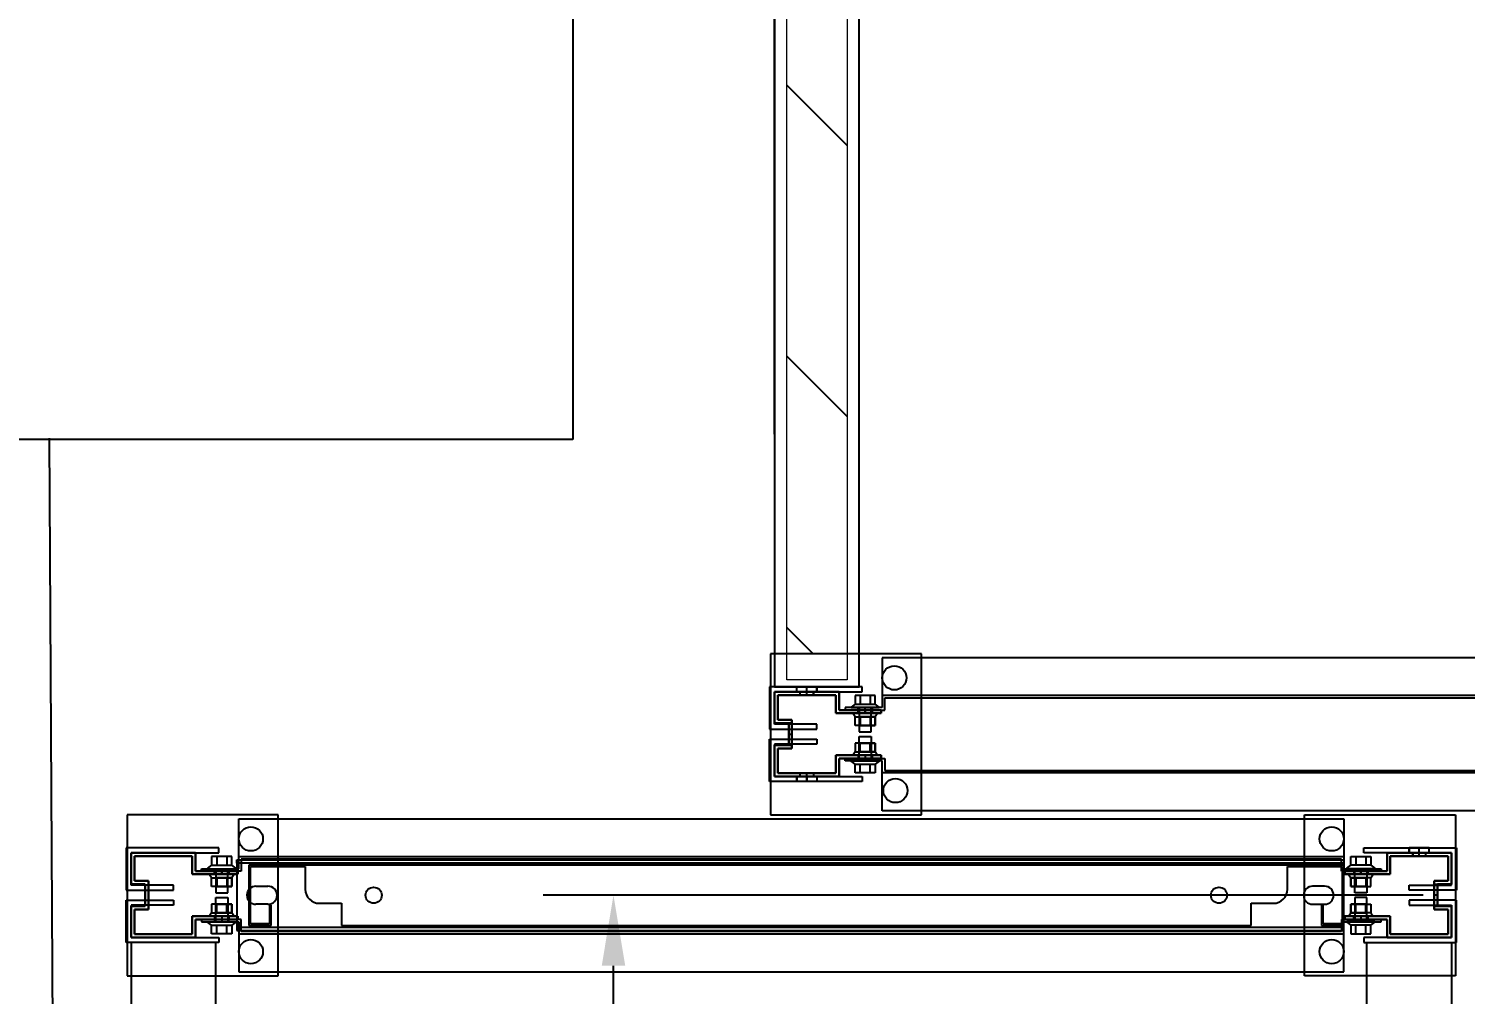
# Model space of a CAD drawing. Header units: millimetres. Extents: x 15382 to 37298, y 7351 to 31127.
# Drawn here: x 23197 to 23911, y 19286 to 19766 of the extents above; entities that cross this region are included whole.
import ezdxf

# ---------------------------------------------------------------- set-up
doc = ezdxf.new("R2010")
doc.units = ezdxf.units.MM
for name, color, linetype in [('01', 7, 'Continuous'), ('02', 3, 'Continuous'), ('03', 6, 'Continuous'), ('04', 30, 'Continuous'), ('05', 12, 'Continuous'), ('112', 1, 'Continuous'), ('113', 3, 'Continuous'), ('114', 6, 'Continuous'), ('115', 30, 'Continuous'), ('116', 12, 'Continuous'), ('444-2', 5, 'Continuous'), ('544-1', 40, 'Continuous'), ('M40', 3, 'Continuous'), ('M6', 7, 'Continuous'), ('標的物', 1, 'Continuous'), ('標註', 252, 'Continuous')]:
    doc.layers.add(name, color=color, linetype=linetype)
doc.layers.add('10', color=40, linetype='Continuous', lineweight=0)
doc.styles.get("Standard").update_dxf_attribs({"font": 'arial.ttf'})
doc.dimstyles.new('ISO-25', dxfattribs={"dimtxt": 2.5, "dimasz": 2.5, "dimexe": 1.25, "dimexo": 0.625, "dimtad": 1, "dimtxsty": 'Standard', "dimcen": 2.5, "dimadec": 0, "dimazin": 0, "dimtfac": 1, "dimtmove": 0, "dimatfit": 3, "dimfxl": 1, "dimarcsym": 0})

# ---------------------------------------------------------------- blocks, each defined once
blk = doc.blocks.new('*D623')
at = {"layer": 'Defpoints', "color": 0, "transparency": 16777216}
for p in [(23567.53, 20018.1), (23567.53, 19557.56), (25017.53, 19557.56)]:
    blk.add_point(p, dxfattribs=at)
at = {"layer": '標註', "color": 0, "lineweight": -2, "transparency": 16777216}
for p, q in [((23567.53, 19564.56), (23567.53, 20053.1)), ((25017.53, 19564.56), (25017.53, 20053.1)), ((24982.53, 20018.1), (23602.53, 20018.1))]:
    blk.add_line(p, q, dxfattribs=at)
at = {"layer": '標註', "color": 0, "transparency": 16777216}
for points in [[(23602.53, 20023.94), (23602.53, 20012.27), (23567.53, 20018.1)], [(24982.53, 20023.94), (24982.53, 20012.27), (25017.53, 20018.1)]]:
    blk.add_solid(points, dxfattribs=at)
at = {"layer": '標註', "color": 0, "transparency": 16777216, "insert": (24292.53, 20085.71), "char_height": 105, "attachment_point": 5}
blk.add_mtext('1450', dxfattribs=at)
blk = doc.blocks.new('*D714')
at = {"layer": 'Defpoints', "color": 0, "transparency": 16777216}
for p in [(23487.45, 19335.4), (23896.8, 19335.4), (23896.8, 17843.4)]:
    blk.add_point(p, dxfattribs=at)
at = {"layer": '標註', "color": 0, "lineweight": -2, "transparency": 16777216}
for p, q in [((23889.8, 19335.4), (23452.45, 19335.4)), ((23487.45, 17878.4), (23487.45, 19300.4)), ((23889.8, 17843.4), (23452.45, 17843.4))]:
    blk.add_line(p, q, dxfattribs=at)
at = {"layer": '標註', "color": 0, "transparency": 16777216}
for points in [[(23481.62, 19300.4), (23493.28, 19300.4), (23487.45, 19335.4)], [(23481.62, 17878.4), (23493.28, 17878.4), (23487.45, 17843.4)]]:
    blk.add_solid(points, dxfattribs=at)
at = {"layer": '標註', "color": 0, "transparency": 16777216, "insert": (23419.84, 18646.11), "char_height": 105, "attachment_point": 5, "rotation": 90}
blk.add_mtext('1492', dxfattribs=at)

msp = doc.modelspace()

# ---------------------------------------------------------------- linework, layer by layer
at = {"layer": '01'}
for p, q in [((23300.295, 19351.398), (23300.295, 19352.998)), ((23300.295, 19352.998), (23850.295, 19352.998)), ((23850.295, 19351.398), (23300.295, 19351.398)), ((23300.295, 19351.398), (23300.295, 19319.398)), ((23850.295, 19352.998), (23850.295, 19351.398)), ((23305.295, 19335.398), (23305.295, 19335.398)), ((23309.795, 19339.898), (23315.795, 19339.898)), ((23320.295, 19335.398), (23320.295, 19335.398)), ((23830.295, 19335.398), (23830.295, 19335.398)), ((23840.795, 19339.898), (23834.795, 19339.898)), ((23845.295, 19335.398), (23845.295, 19335.398)), ((23315.795, 19330.898), (23309.795, 19330.898)), ((23834.795, 19330.898), (23840.795, 19330.898)), ((23850.295, 19319.398), (23300.295, 19319.398)), ((23300.295, 19319.398), (23300.295, 19317.798)), ((23300.295, 19317.798), (23850.295, 19317.798)), ((23850.295, 19317.798), (23850.295, 19319.398))]:
    msp.add_line(p, q, dxfattribs=at)
for centre, start, end in [((23309.795, 19335.398), 90, 180), ((23309.795, 19335.398), 180, 270), ((23315.795, 19335.398), 0, 90), ((23315.795, 19335.398), 270, 0), ((23834.795, 19335.398), 90, 180), ((23834.795, 19335.398), 180, 270), ((23840.795, 19335.398), 0, 90), ((23840.795, 19335.398), 270, 0)]:
    msp.add_arc(centre, 4.5, start, end, dxfattribs=at)
at = {"layer": '02'}
for p, q in [((23320.795, 19375.398), (23245.795, 19375.398)), ((23245.795, 19375.398), (23245.795, 19295.398)), ((23320.795, 19295.398), (23320.795, 19375.398)), ((23830.795, 19295.398), (23830.795, 19375.398)), ((23830.795, 19375.398), (23905.795, 19375.398)), ((23905.795, 19375.398), (23905.795, 19295.398)), ((23245.795, 19295.398), (23320.795, 19295.398)), ((23905.795, 19295.398), (23830.795, 19295.398))]:
    msp.add_line(p, q, dxfattribs=at)
at = {"layer": '02', "lineweight": -3}
for centre in [(23307.295, 19363.398), (23844.295, 19363.398), (23307.295, 19307.398), (23844.295, 19307.398)]:
    msp.add_circle(centre, 6, dxfattribs=at)
at = {"layer": '03'}
for points in [[(23289.795, 17866.898), (23289.795, 19311.898), (23247.795, 19311.898), (23247.795, 17866.898)], [(23861.795, 17866.898), (23861.795, 19311.898), (23903.795, 19311.898), (23903.795, 17866.898)]]:
    msp.add_lwpolyline(points, close=True, dxfattribs=at)
at = {"layer": '04'}
for p, q in [((23301.295, 19348.598), (23301.295, 19373.398)), ((23301.295, 19373.398), (23850.295, 19373.398)), ((23850.295, 19373.398), (23850.295, 19348.598)), ((23301.295, 19348.598), (23301.295, 19354.598)), ((23301.295, 19354.598), (23850.295, 19354.598)), ((23849.095, 19353.398), (23302.495, 19353.398)), ((23302.495, 19353.398), (23302.495, 19347.398)), ((23849.095, 19353.398), (23302.495, 19353.398)), ((23302.495, 19353.398), (23302.495, 19347.398)), ((23849.095, 19347.398), (23849.095, 19353.398)), ((23849.095, 19347.398), (23849.095, 19353.398)), ((23850.295, 19354.598), (23850.295, 19348.598)), ((23282.795, 19347.398), (23282.795, 19348.598)), ((23282.795, 19348.598), (23301.295, 19348.598)), ((23282.795, 19347.398), (23282.795, 19348.598)), ((23282.795, 19348.598), (23301.295, 19348.598)), ((23302.495, 19347.398), (23282.795, 19347.398)), ((23302.495, 19347.398), (23282.795, 19347.398)), ((23868.795, 19347.398), (23849.095, 19347.398)), ((23868.795, 19347.398), (23849.095, 19347.398)), ((23850.295, 19348.598), (23868.795, 19348.598)), ((23850.295, 19348.598), (23868.795, 19348.598)), ((23868.795, 19348.598), (23868.795, 19347.398)), ((23868.795, 19348.598), (23868.795, 19347.398)), ((23302.495, 19323.398), (23282.795, 19323.398)), ((23282.795, 19323.398), (23282.795, 19322.198)), ((23302.495, 19323.398), (23282.795, 19323.398)), ((23282.795, 19323.398), (23282.795, 19322.198)), ((23282.795, 19322.198), (23301.295, 19322.198)), ((23282.795, 19322.198), (23301.295, 19322.198)), ((23301.295, 19322.198), (23301.295, 19316.198)), ((23301.295, 19322.198), (23301.295, 19297.398)), ((23302.495, 19317.398), (23302.495, 19323.398)), ((23302.495, 19317.398), (23302.495, 19323.398)), ((23868.795, 19323.398), (23849.095, 19323.398)), ((23849.095, 19323.398), (23849.095, 19317.398)), ((23868.795, 19323.398), (23849.095, 19323.398)), ((23849.095, 19323.398), (23849.095, 19317.398)), ((23850.295, 19322.198), (23868.795, 19322.198)), ((23850.295, 19316.198), (23850.295, 19322.198)), ((23850.295, 19322.198), (23868.795, 19322.198)), ((23850.295, 19297.398), (23850.295, 19322.198)), ((23868.795, 19322.198), (23868.795, 19323.398)), ((23868.795, 19322.198), (23868.795, 19323.398)), ((23301.295, 19316.198), (23850.295, 19316.198)), ((23849.095, 19317.398), (23302.495, 19317.398)), ((23849.095, 19317.398), (23302.495, 19317.398)), ((23301.295, 19297.398), (23850.295, 19297.398))]:
    msp.add_line(p, q, dxfattribs=at)
at = {"layer": '04', "lineweight": -3}
for p, q in [((23289.295, 19348.598), (23296.295, 19348.598)), ((23289.295, 19347.398), (23289.295, 19348.598)), ((23296.295, 19347.398), (23289.295, 19347.398)), ((23292.795, 19348.598), (23296.295, 19348.598)), ((23292.795, 19347.398), (23292.795, 19348.598)), ((23296.295, 19347.398), (23292.795, 19347.398)), ((23296.295, 19348.598), (23296.295, 19347.398)), ((23296.295, 19348.598), (23296.295, 19347.398)), ((23862.295, 19348.598), (23855.295, 19348.598)), ((23855.295, 19348.598), (23855.295, 19347.398)), ((23858.795, 19348.598), (23855.295, 19348.598)), ((23855.295, 19348.598), (23855.295, 19347.398)), ((23855.295, 19347.398), (23862.295, 19347.398)), ((23855.295, 19347.398), (23858.795, 19347.398)), ((23858.795, 19347.398), (23858.795, 19348.598)), ((23862.295, 19347.398), (23862.295, 19348.598)), ((23296.295, 19323.398), (23289.295, 19323.398)), ((23289.295, 19323.398), (23289.295, 19322.198)), ((23289.295, 19322.198), (23296.295, 19322.198)), ((23296.295, 19323.398), (23292.795, 19323.398)), ((23292.795, 19323.398), (23292.795, 19322.198)), ((23292.795, 19322.198), (23296.295, 19322.198)), ((23296.295, 19322.198), (23296.295, 19323.398)), ((23296.295, 19322.198), (23296.295, 19323.398)), ((23855.295, 19322.198), (23855.295, 19323.398)), ((23855.295, 19323.398), (23862.295, 19323.398)), ((23855.295, 19322.198), (23855.295, 19323.398)), ((23855.295, 19323.398), (23858.795, 19323.398)), ((23862.295, 19322.198), (23855.295, 19322.198)), ((23858.795, 19322.198), (23855.295, 19322.198)), ((23858.795, 19323.398), (23858.795, 19322.198)), ((23862.295, 19323.398), (23862.295, 19322.198))]:
    msp.add_line(p, q, dxfattribs=at)
at = {"layer": '05'}
for p, q in [((23291.295, 19358.898), (23245.295, 19358.898)), ((23245.295, 19358.898), (23245.295, 19339.398)), ((23291.295, 19356.398), (23291.295, 19358.898)), ((23860.295, 19356.398), (23860.295, 19358.898)), ((23860.295, 19358.898), (23906.295, 19358.898)), ((23882.817, 19356.398), (23882.817, 19358.898)), ((23887.795, 19356.398), (23887.795, 19358.898)), ((23892.773, 19356.398), (23892.773, 19358.898)), ((23906.295, 19358.898), (23906.295, 19339.398)), ((23247.795, 19340.398), (23247.795, 19356.398)), ((23247.795, 19356.398), (23291.295, 19356.398)), ((23903.795, 19356.398), (23860.295, 19356.398)), ((23903.795, 19340.398), (23903.795, 19356.398)), ((23245.295, 19340.398), (23245.295, 19337.898)), ((23245.295, 19337.898), (23268.795, 19337.898)), ((23268.795, 19340.398), (23247.795, 19340.398)), ((23268.795, 19337.898), (23268.795, 19340.398)), ((23882.795, 19337.898), (23882.795, 19340.398)), ((23882.795, 19340.398), (23903.795, 19340.398)), ((23906.295, 19337.898), (23882.795, 19337.898)), ((23906.295, 19340.398), (23906.295, 19337.898)), ((23245.295, 19330.398), (23245.295, 19332.898)), ((23245.295, 19332.898), (23268.795, 19332.898)), ((23245.295, 19311.898), (23245.295, 19331.398)), ((23268.795, 19330.398), (23247.795, 19330.398)), ((23247.795, 19330.398), (23247.795, 19314.398)), ((23268.795, 19332.898), (23268.795, 19330.398)), ((23906.295, 19332.898), (23882.795, 19332.898)), ((23882.795, 19332.898), (23882.795, 19330.398)), ((23882.795, 19330.398), (23903.795, 19330.398)), ((23903.795, 19330.398), (23903.795, 19314.398)), ((23906.295, 19330.398), (23906.295, 19332.898)), ((23906.295, 19311.898), (23906.295, 19331.398)), ((23247.795, 19314.398), (23291.295, 19314.398)), ((23291.295, 19314.398), (23291.295, 19311.898)), ((23903.795, 19314.398), (23860.295, 19314.398)), ((23860.295, 19314.398), (23860.295, 19311.898)), ((23291.295, 19311.898), (23245.295, 19311.898)), ((23860.295, 19311.898), (23906.295, 19311.898))]:
    msp.add_line(p, q, dxfattribs=at)
at = {"layer": '05', "lineweight": -3}
for p, q in [((23892.773, 19358.898), (23882.817, 19358.898)), ((23882.817, 19358.898), (23882.817, 19356.398)), ((23887.795, 19358.898), (23882.817, 19358.898)), ((23882.817, 19358.898), (23882.817, 19356.398)), ((23887.795, 19356.398), (23887.795, 19358.898)), ((23892.773, 19356.398), (23892.773, 19358.898)), ((23882.817, 19356.398), (23892.773, 19356.398)), ((23882.817, 19356.398), (23887.795, 19356.398))]:
    msp.add_line(p, q, dxfattribs=at)
at = {"layer": '10'}
for p, q in [((23573.527, 19442.398), (23573.527, 20162.398)), ((23603.527, 20162.398), (23603.527, 19442.398)), ((23603.527, 19442.398), (23573.527, 19442.398))]:
    msp.add_line(p, q, dxfattribs=at)
at = {"layer": '112'}
for p, q in [((23467.193, 20291.807), (23467.193, 19561.807)), ((23467.193, 19561.807), (22217.193, 19561.807))]:
    msp.add_line(p, q, dxfattribs=at)
at = {"layer": '113'}
for p, q in [((23640.527, 19455.398), (23565.527, 19455.398)), ((23565.527, 19455.398), (23565.527, 19375.398)), ((23640.527, 19375.398), (23640.527, 19455.398)), ((23565.527, 19375.398), (23640.527, 19375.398))]:
    msp.add_line(p, q, dxfattribs=at)
at = {"layer": '113', "lineweight": -3}
for centre in [(23627.027, 19443.398), (23627.527, 19387.398)]:
    msp.add_circle(centre, 6, dxfattribs=at)
at = {"layer": '114'}
msp.add_lwpolyline([(23609.527, 19438.898), (23609.527, 20163.898), (23567.527, 20163.898), (23567.527, 19438.898)], close=True, dxfattribs=at)
at = {"layer": '115'}
for p, q in [((24964.027, 19453.398), (23621.027, 19453.398)), ((23621.027, 19453.398), (23621.027, 19428.598)), ((23621.027, 19428.598), (23602.527, 19428.598)), ((23602.527, 19428.598), (23602.527, 19427.398)), ((23621.027, 19428.598), (23602.527, 19428.598)), ((23602.527, 19428.598), (23602.527, 19427.398)), ((24964.027, 19434.598), (23621.027, 19434.598)), ((23621.027, 19434.598), (23621.027, 19428.598)), ((23622.227, 19427.398), (23622.227, 19433.398)), ((23622.227, 19433.398), (24962.827, 19433.398)), ((23622.227, 19427.398), (23622.227, 19433.398)), ((23622.227, 19433.398), (24962.827, 19433.398)), ((23602.527, 19427.398), (23622.227, 19427.398)), ((23602.527, 19427.398), (23622.227, 19427.398)), ((23602.527, 19402.198), (23602.527, 19403.398)), ((23602.527, 19403.398), (23622.227, 19403.398)), ((23602.527, 19402.198), (23602.527, 19403.398)), ((23602.527, 19403.398), (23622.227, 19403.398)), ((23621.027, 19402.198), (23602.527, 19402.198)), ((23621.027, 19402.198), (23602.527, 19402.198)), ((23621.027, 19396.198), (23621.027, 19402.198)), ((23621.027, 19377.398), (23621.027, 19402.198)), ((23622.227, 19403.398), (23622.227, 19397.398)), ((23622.227, 19403.398), (23622.227, 19397.398)), ((24964.027, 19396.198), (23621.027, 19396.198)), ((23622.227, 19397.398), (24962.827, 19397.398)), ((23622.227, 19397.398), (24962.827, 19397.398)), ((24964.027, 19377.398), (23621.027, 19377.398))]:
    msp.add_line(p, q, dxfattribs=at)
at = {"layer": '115', "lineweight": -3}
for p, q in [((23609.027, 19428.598), (23616.027, 19428.598)), ((23609.027, 19427.398), (23609.027, 19428.598)), ((23612.527, 19428.598), (23616.027, 19428.598)), ((23612.527, 19427.398), (23612.527, 19428.598)), ((23616.027, 19428.598), (23616.027, 19427.398)), ((23616.027, 19428.598), (23616.027, 19427.398)), ((23616.027, 19427.398), (23609.027, 19427.398)), ((23616.027, 19427.398), (23612.527, 19427.398)), ((23616.027, 19403.398), (23609.027, 19403.398)), ((23609.027, 19403.398), (23609.027, 19402.198)), ((23609.027, 19402.198), (23616.027, 19402.198)), ((23616.027, 19403.398), (23612.527, 19403.398)), ((23612.527, 19403.398), (23612.527, 19402.198)), ((23612.527, 19402.198), (23616.027, 19402.198)), ((23616.027, 19402.198), (23616.027, 19403.398)), ((23616.027, 19402.198), (23616.027, 19403.398))]:
    msp.add_line(p, q, dxfattribs=at)
at = {"layer": '116'}
for p, q in [((23611.027, 19438.898), (23565.027, 19438.898)), ((23565.027, 19438.898), (23565.027, 19419.398)), ((23567.527, 19420.398), (23567.527, 19436.398)), ((23567.527, 19436.398), (23611.027, 19436.398)), ((23578.549, 19436.398), (23578.549, 19438.898)), ((23583.527, 19436.398), (23583.527, 19438.898)), ((23588.505, 19436.398), (23588.505, 19438.898)), ((23611.027, 19436.398), (23611.027, 19438.898)), ((23565.027, 19420.398), (23565.027, 19417.898)), ((23565.027, 19417.898), (23588.527, 19417.898)), ((23588.527, 19420.398), (23567.527, 19420.398)), ((23588.527, 19417.898), (23588.527, 19420.398)), ((23565.027, 19410.398), (23565.027, 19412.898)), ((23565.027, 19412.898), (23588.527, 19412.898)), ((23565.027, 19391.898), (23565.027, 19411.398)), ((23588.527, 19410.398), (23567.527, 19410.398)), ((23567.527, 19410.398), (23567.527, 19394.398)), ((23588.527, 19412.898), (23588.527, 19410.398)), ((23567.527, 19394.398), (23611.027, 19394.398)), ((23578.549, 19394.398), (23578.549, 19391.898)), ((23583.527, 19394.398), (23583.527, 19391.898)), ((23588.505, 19394.398), (23588.505, 19391.898)), ((23611.027, 19394.398), (23611.027, 19391.898)), ((23611.027, 19391.898), (23565.027, 19391.898))]:
    msp.add_line(p, q, dxfattribs=at)
at = {"layer": '116', "lineweight": -3}
for p, q in [((23578.549, 19438.898), (23588.505, 19438.898)), ((23578.549, 19436.398), (23578.549, 19438.898)), ((23588.505, 19436.398), (23578.549, 19436.398)), ((23583.527, 19438.898), (23588.505, 19438.898)), ((23583.527, 19436.398), (23583.527, 19438.898)), ((23588.505, 19436.398), (23583.527, 19436.398)), ((23588.505, 19438.898), (23588.505, 19436.398)), ((23588.505, 19438.898), (23588.505, 19436.398)), ((23578.549, 19394.398), (23588.505, 19394.398)), ((23578.549, 19391.898), (23578.549, 19394.398)), ((23583.527, 19394.398), (23588.505, 19394.398)), ((23583.527, 19391.898), (23583.527, 19394.398)), ((23588.505, 19394.398), (23588.505, 19391.898)), ((23588.505, 19394.398), (23588.505, 19391.898)), ((23588.505, 19391.898), (23578.549, 19391.898)), ((23588.505, 19391.898), (23583.527, 19391.898))]:
    msp.add_line(p, q, dxfattribs=at)
at = {"layer": '444-2'}
for p, q in [((23850.295, 19350.398), (23306.295, 19350.398)), ((23306.295, 19350.398), (23306.295, 19320.398)), ((23850.295, 19350.398), (23849.495, 19350.398)), ((23850.295, 19349.598), (23850.295, 19350.398)), ((23850.295, 19320.398), (23850.295, 19350.398)), ((23307.095, 19321.198), (23307.095, 19349.598)), ((23307.095, 19349.598), (23334.295, 19349.598)), ((23334.295, 19349.598), (23334.295, 19338.398)), ((23822.295, 19338.398), (23822.295, 19349.598)), ((23822.295, 19349.598), (23849.495, 19349.598)), ((23849.495, 19349.598), (23849.495, 19321.198)), ((23317.295, 19330.398), (23316.495, 19330.398)), ((23316.495, 19330.398), (23316.495, 19321.198)), ((23317.295, 19320.398), (23317.295, 19330.398)), ((23341.295, 19331.398), (23352.295, 19331.398)), ((23352.295, 19331.398), (23352.295, 19320.398)), ((23804.295, 19320.398), (23804.295, 19331.398)), ((23804.295, 19331.398), (23815.295, 19331.398)), ((23840.095, 19330.398), (23839.295, 19330.398)), ((23839.295, 19330.398), (23839.295, 19320.398)), ((23840.095, 19321.198), (23840.095, 19330.398)), ((23316.495, 19321.198), (23307.095, 19321.198)), ((23849.495, 19321.198), (23840.095, 19321.198)), ((23306.295, 19320.398), (23317.295, 19320.398)), ((23352.295, 19320.398), (23804.295, 19320.398)), ((23839.295, 19320.398), (23850.295, 19320.398))]:
    msp.add_line(p, q, dxfattribs=at)
for centre in [(23368.295, 19335.398), (23788.295, 19335.398)]:
    msp.add_circle(centre, 4, dxfattribs=at)
for centre, start, end in [((23341.295, 19338.398), 180, 270), ((23815.295, 19338.398), 270, 0)]:
    msp.add_arc(centre, 7, start, end, dxfattribs=at)
at = {"layer": '544-1', "linetype": 'Continuous'}
for p, q in [((23603.527, 19707.882), (23573.527, 19737.882)), ((23603.527, 19573.178), (23573.527, 19603.178)), ((23586.603, 19455.398), (23573.527, 19468.475))]:
    msp.add_line(p, q, dxfattribs=at)
at = {"layer": 'M40'}
for p, q in [((23599.527, 19436.398), (23567.527, 19436.398)), ((23567.527, 19436.398), (23567.527, 19420.898)), ((23567.527, 19420.898), (23567.527, 19436.398)), ((23567.527, 19436.398), (23599.527, 19436.398)), ((23580.277, 19434.798), (23580.277, 19436.398)), ((23583.527, 19434.798), (23583.527, 19436.398)), ((23586.777, 19434.798), (23586.777, 19436.398)), ((23599.527, 19427.398), (23599.527, 19436.398)), ((23599.527, 19436.398), (23599.527, 19427.398)), ((23569.127, 19422.498), (23569.127, 19434.798)), ((23569.127, 19434.798), (23597.927, 19434.798)), ((23597.927, 19434.798), (23569.127, 19434.798)), ((23569.127, 19434.798), (23569.127, 19422.498)), ((23597.927, 19434.798), (23597.927, 19425.798)), ((23597.927, 19425.798), (23597.927, 19434.798)), ((23576.127, 19422.498), (23569.127, 19422.498)), ((23569.127, 19422.498), (23576.127, 19422.498)), ((23576.127, 19408.298), (23576.127, 19422.498)), ((23576.127, 19422.498), (23576.127, 19408.298)), ((23597.927, 19427.398), (23597.927, 19425.798)), ((23597.927, 19425.798), (23620.527, 19425.798)), ((23597.927, 19425.798), (23599.527, 19425.798)), ((23620.527, 19425.798), (23597.927, 19425.798)), ((23620.527, 19427.398), (23599.527, 19427.398)), ((23599.527, 19427.398), (23620.527, 19427.398)), ((23609.027, 19427.398), (23609.027, 19425.798)), ((23612.527, 19427.398), (23612.527, 19425.798)), ((23616.027, 19427.398), (23616.027, 19425.798)), ((23620.527, 19425.798), (23620.527, 19427.398)), ((23620.527, 19427.398), (23620.527, 19425.798)), ((23567.527, 19420.898), (23574.527, 19420.898)), ((23574.527, 19420.898), (23567.527, 19420.898)), ((23574.527, 19420.898), (23574.527, 19409.898)), ((23574.527, 19409.898), (23574.527, 19420.898)), ((23574.527, 19409.898), (23567.527, 19409.898)), ((23567.527, 19409.898), (23567.527, 19394.398)), ((23567.527, 19394.398), (23567.527, 19409.898)), ((23567.527, 19409.898), (23574.527, 19409.898)), ((23569.127, 19395.998), (23569.127, 19408.298)), ((23569.127, 19408.298), (23576.127, 19408.298)), ((23576.127, 19408.298), (23569.127, 19408.298)), ((23569.127, 19408.298), (23569.127, 19395.998)), ((23574.527, 19409.898), (23576.127, 19409.898)), ((23620.527, 19404.998), (23597.927, 19404.998)), ((23597.927, 19404.998), (23597.927, 19395.998)), ((23597.927, 19403.398), (23597.927, 19404.998)), ((23597.927, 19404.998), (23620.527, 19404.998)), ((23597.927, 19395.998), (23597.927, 19404.998)), ((23597.927, 19404.998), (23599.527, 19404.998)), ((23599.527, 19394.398), (23599.527, 19403.398)), ((23599.527, 19403.398), (23620.527, 19403.398)), ((23620.527, 19403.398), (23599.527, 19403.398)), ((23599.527, 19403.398), (23599.527, 19394.398)), ((23609.027, 19404.998), (23609.027, 19403.398)), ((23612.527, 19404.998), (23612.527, 19403.398)), ((23616.027, 19404.998), (23616.027, 19403.398)), ((23620.527, 19403.398), (23620.527, 19404.998)), ((23620.527, 19404.998), (23620.527, 19403.398)), ((23567.527, 19394.398), (23599.527, 19394.398)), ((23599.527, 19394.398), (23567.527, 19394.398)), ((23597.927, 19395.998), (23569.127, 19395.998)), ((23569.127, 19395.998), (23597.927, 19395.998)), ((23279.795, 19356.398), (23247.795, 19356.398)), ((23247.795, 19356.398), (23247.795, 19340.898)), ((23247.795, 19340.898), (23247.795, 19356.398)), ((23247.795, 19356.398), (23279.795, 19356.398)), ((23249.395, 19342.498), (23249.395, 19354.798)), ((23249.395, 19354.798), (23278.195, 19354.798)), ((23278.195, 19354.798), (23249.395, 19354.798)), ((23249.395, 19354.798), (23249.395, 19342.498)), ((23278.195, 19354.798), (23278.195, 19345.798)), ((23278.195, 19345.798), (23278.195, 19354.798)), ((23279.795, 19347.398), (23279.795, 19356.398)), ((23279.795, 19356.398), (23279.795, 19347.398)), ((23871.795, 19347.398), (23871.795, 19356.398)), ((23871.795, 19356.398), (23903.795, 19356.398)), ((23903.795, 19356.398), (23871.795, 19356.398)), ((23871.795, 19356.398), (23871.795, 19347.398)), ((23902.195, 19354.798), (23873.395, 19354.798)), ((23873.395, 19354.798), (23873.395, 19345.798)), ((23873.395, 19345.798), (23873.395, 19354.798)), ((23873.395, 19354.798), (23902.195, 19354.798)), ((23884.545, 19354.798), (23884.545, 19356.398)), ((23887.795, 19354.798), (23887.795, 19356.398)), ((23891.045, 19354.798), (23891.045, 19356.398)), ((23902.195, 19342.498), (23902.195, 19354.798)), ((23902.195, 19354.798), (23902.195, 19342.498)), ((23903.795, 19356.398), (23903.795, 19340.898)), ((23903.795, 19340.898), (23903.795, 19356.398)), ((23278.195, 19347.398), (23278.195, 19345.798)), ((23278.195, 19345.798), (23300.795, 19345.798)), ((23278.195, 19345.798), (23279.795, 19345.798)), ((23300.795, 19345.798), (23278.195, 19345.798)), ((23300.795, 19347.398), (23279.795, 19347.398)), ((23279.795, 19347.398), (23300.795, 19347.398)), ((23289.295, 19347.398), (23289.295, 19345.798)), ((23292.795, 19347.398), (23292.795, 19345.798)), ((23296.295, 19347.398), (23296.295, 19345.798)), ((23300.795, 19345.798), (23300.795, 19347.398)), ((23300.795, 19347.398), (23300.795, 19345.798)), ((23850.795, 19345.798), (23850.795, 19347.398)), ((23850.795, 19347.398), (23871.795, 19347.398)), ((23871.795, 19347.398), (23850.795, 19347.398)), ((23850.795, 19347.398), (23850.795, 19345.798)), ((23873.395, 19345.798), (23850.795, 19345.798)), ((23850.795, 19345.798), (23873.395, 19345.798)), ((23855.295, 19347.398), (23855.295, 19345.798)), ((23858.795, 19347.398), (23858.795, 19345.798)), ((23862.295, 19347.398), (23862.295, 19345.798)), ((23873.395, 19345.798), (23871.795, 19345.798)), ((23873.395, 19347.398), (23873.395, 19345.798)), ((23247.795, 19340.898), (23254.795, 19340.898)), ((23254.795, 19340.898), (23247.795, 19340.898)), ((23256.395, 19342.498), (23249.395, 19342.498)), ((23249.395, 19342.498), (23256.395, 19342.498)), ((23254.795, 19340.898), (23254.795, 19329.898)), ((23254.795, 19329.898), (23254.795, 19340.898)), ((23256.395, 19328.298), (23256.395, 19342.498)), ((23256.395, 19342.498), (23256.395, 19328.298)), ((23895.195, 19328.298), (23895.195, 19342.498)), ((23895.195, 19342.498), (23902.195, 19342.498)), ((23902.195, 19342.498), (23895.195, 19342.498)), ((23895.195, 19342.498), (23895.195, 19328.298)), ((23903.795, 19340.898), (23896.795, 19340.898)), ((23896.795, 19340.898), (23896.795, 19329.898)), ((23896.795, 19329.898), (23896.795, 19340.898)), ((23896.795, 19340.898), (23903.795, 19340.898)), ((23254.795, 19329.898), (23247.795, 19329.898)), ((23247.795, 19329.898), (23247.795, 19314.398)), ((23247.795, 19314.398), (23247.795, 19329.898)), ((23247.795, 19329.898), (23254.795, 19329.898)), ((23249.395, 19315.998), (23249.395, 19328.298)), ((23249.395, 19328.298), (23256.395, 19328.298)), ((23256.395, 19328.298), (23249.395, 19328.298)), ((23249.395, 19328.298), (23249.395, 19315.998)), ((23896.795, 19329.898), (23895.195, 19329.898)), ((23902.195, 19328.298), (23895.195, 19328.298)), ((23895.195, 19328.298), (23902.195, 19328.298)), ((23896.795, 19329.898), (23903.795, 19329.898)), ((23903.795, 19329.898), (23896.795, 19329.898)), ((23902.195, 19315.998), (23902.195, 19328.298)), ((23902.195, 19328.298), (23902.195, 19315.998)), ((23903.795, 19329.898), (23903.795, 19314.398)), ((23903.795, 19314.398), (23903.795, 19329.898)), ((23300.795, 19324.998), (23278.195, 19324.998)), ((23278.195, 19324.998), (23278.195, 19315.998)), ((23278.195, 19323.398), (23278.195, 19324.998)), ((23278.195, 19324.998), (23300.795, 19324.998)), ((23278.195, 19315.998), (23278.195, 19324.998)), ((23278.195, 19324.998), (23279.795, 19324.998)), ((23279.795, 19314.398), (23279.795, 19323.398)), ((23279.795, 19323.398), (23300.795, 19323.398)), ((23300.795, 19323.398), (23279.795, 19323.398)), ((23279.795, 19323.398), (23279.795, 19314.398)), ((23289.295, 19324.998), (23289.295, 19323.398)), ((23292.795, 19324.998), (23292.795, 19323.398)), ((23296.295, 19324.998), (23296.295, 19323.398)), ((23300.795, 19323.398), (23300.795, 19324.998)), ((23300.795, 19324.998), (23300.795, 19323.398)), ((23850.795, 19323.398), (23850.795, 19324.998)), ((23850.795, 19324.998), (23873.395, 19324.998)), ((23873.395, 19324.998), (23850.795, 19324.998)), ((23850.795, 19324.998), (23850.795, 19323.398)), ((23871.795, 19323.398), (23850.795, 19323.398)), ((23850.795, 19323.398), (23871.795, 19323.398)), ((23855.295, 19324.998), (23855.295, 19323.398)), ((23858.795, 19324.998), (23858.795, 19323.398)), ((23862.295, 19324.998), (23862.295, 19323.398)), ((23873.395, 19324.998), (23871.795, 19324.998)), ((23871.795, 19314.398), (23871.795, 19323.398)), ((23871.795, 19323.398), (23871.795, 19314.398)), ((23873.395, 19324.998), (23873.395, 19315.998)), ((23873.395, 19323.398), (23873.395, 19324.998)), ((23873.395, 19315.998), (23873.395, 19324.998)), ((23247.795, 19314.398), (23279.795, 19314.398)), ((23279.795, 19314.398), (23247.795, 19314.398)), ((23278.195, 19315.998), (23249.395, 19315.998)), ((23249.395, 19315.998), (23278.195, 19315.998)), ((23903.795, 19314.398), (23871.795, 19314.398)), ((23871.795, 19314.398), (23903.795, 19314.398)), ((23873.395, 19315.998), (23902.195, 19315.998)), ((23902.195, 19315.998), (23873.395, 19315.998))]:
    msp.add_line(p, q, dxfattribs=at)
at = {"layer": 'M40', "lineweight": -3}
for p, q in [((23580.277, 19436.398), (23586.777, 19436.398)), ((23580.277, 19434.798), (23580.277, 19436.398)), ((23583.527, 19436.398), (23586.777, 19436.398)), ((23583.527, 19434.798), (23583.527, 19436.398)), ((23586.777, 19436.398), (23586.777, 19434.798)), ((23586.777, 19436.398), (23586.777, 19434.798)), ((23586.777, 19434.798), (23580.277, 19434.798)), ((23586.777, 19434.798), (23583.527, 19434.798)), ((23609.027, 19427.398), (23616.027, 19427.398)), ((23609.027, 19425.798), (23609.027, 19427.398)), ((23616.027, 19425.798), (23609.027, 19425.798)), ((23612.527, 19427.398), (23616.027, 19427.398)), ((23612.527, 19425.798), (23612.527, 19427.398)), ((23616.027, 19425.798), (23612.527, 19425.798)), ((23616.027, 19427.398), (23616.027, 19425.798)), ((23616.027, 19427.398), (23616.027, 19425.798)), ((23576.127, 19420.898), (23574.527, 19420.898)), ((23574.527, 19420.898), (23574.527, 19409.898)), ((23574.527, 19409.898), (23574.527, 19415.398)), ((23574.527, 19415.398), (23576.127, 19415.398)), ((23576.127, 19409.898), (23576.127, 19420.898)), ((23576.127, 19415.398), (23576.127, 19409.898)), ((23574.527, 19409.898), (23576.127, 19409.898)), ((23576.127, 19409.898), (23574.527, 19409.898)), ((23616.027, 19404.998), (23609.027, 19404.998)), ((23609.027, 19404.998), (23609.027, 19403.398)), ((23609.027, 19403.398), (23616.027, 19403.398)), ((23616.027, 19404.998), (23612.527, 19404.998)), ((23612.527, 19404.998), (23612.527, 19403.398)), ((23612.527, 19403.398), (23616.027, 19403.398)), ((23616.027, 19403.398), (23616.027, 19404.998)), ((23616.027, 19403.398), (23616.027, 19404.998)), ((23580.277, 19395.998), (23586.777, 19395.998)), ((23580.277, 19394.398), (23580.277, 19395.998)), ((23586.777, 19394.398), (23580.277, 19394.398)), ((23583.527, 19395.998), (23586.777, 19395.998)), ((23583.527, 19394.398), (23583.527, 19395.998)), ((23586.777, 19394.398), (23583.527, 19394.398)), ((23586.777, 19395.998), (23586.777, 19394.398)), ((23586.777, 19395.998), (23586.777, 19394.398)), ((23891.045, 19356.398), (23884.545, 19356.398)), ((23884.545, 19356.398), (23884.545, 19354.798)), ((23887.795, 19356.398), (23884.545, 19356.398)), ((23884.545, 19356.398), (23884.545, 19354.798)), ((23884.545, 19354.798), (23891.045, 19354.798)), ((23884.545, 19354.798), (23887.795, 19354.798)), ((23887.795, 19354.798), (23887.795, 19356.398)), ((23891.045, 19354.798), (23891.045, 19356.398)), ((23289.295, 19347.398), (23296.295, 19347.398)), ((23289.295, 19345.798), (23289.295, 19347.398)), ((23296.295, 19345.798), (23289.295, 19345.798)), ((23292.795, 19347.398), (23296.295, 19347.398)), ((23292.795, 19345.798), (23292.795, 19347.398)), ((23296.295, 19345.798), (23292.795, 19345.798)), ((23296.295, 19347.398), (23296.295, 19345.798)), ((23296.295, 19347.398), (23296.295, 19345.798)), ((23862.295, 19347.398), (23855.295, 19347.398)), ((23855.295, 19347.398), (23855.295, 19345.798)), ((23858.795, 19347.398), (23855.295, 19347.398)), ((23855.295, 19347.398), (23855.295, 19345.798)), ((23855.295, 19345.798), (23862.295, 19345.798)), ((23855.295, 19345.798), (23858.795, 19345.798)), ((23858.795, 19345.798), (23858.795, 19347.398)), ((23862.295, 19345.798), (23862.295, 19347.398)), ((23895.195, 19329.898), (23895.195, 19340.898)), ((23895.195, 19340.898), (23896.795, 19340.898)), ((23895.195, 19335.398), (23895.195, 19329.898)), ((23896.795, 19335.398), (23895.195, 19335.398)), ((23896.795, 19340.898), (23896.795, 19329.898)), ((23896.795, 19329.898), (23896.795, 19335.398)), ((23896.795, 19329.898), (23895.195, 19329.898)), ((23895.195, 19329.898), (23896.795, 19329.898)), ((23296.295, 19324.998), (23289.295, 19324.998)), ((23289.295, 19324.998), (23289.295, 19323.398)), ((23289.295, 19323.398), (23296.295, 19323.398)), ((23296.295, 19324.998), (23292.795, 19324.998)), ((23292.795, 19324.998), (23292.795, 19323.398)), ((23292.795, 19323.398), (23296.295, 19323.398)), ((23296.295, 19323.398), (23296.295, 19324.998)), ((23296.295, 19323.398), (23296.295, 19324.998)), ((23855.295, 19323.398), (23855.295, 19324.998)), ((23855.295, 19324.998), (23862.295, 19324.998)), ((23855.295, 19323.398), (23855.295, 19324.998)), ((23855.295, 19324.998), (23858.795, 19324.998)), ((23862.295, 19323.398), (23855.295, 19323.398)), ((23858.795, 19323.398), (23855.295, 19323.398)), ((23858.795, 19324.998), (23858.795, 19323.398)), ((23862.295, 19324.998), (23862.295, 19323.398))]:
    msp.add_line(p, q, dxfattribs=at)
at = {"layer": 'M6'}
for p, q in [((23607.527, 19430.298), (23605.527, 19428.798)), ((23605.527, 19428.798), (23605.527, 19428.598)), ((23605.527, 19428.598), (23609.527, 19428.598)), ((23617.527, 19434.598), (23607.527, 19434.598)), ((23607.527, 19434.598), (23607.527, 19430.298)), ((23617.527, 19434.598), (23607.527, 19434.598)), ((23607.527, 19434.598), (23607.527, 19430.298)), ((23607.527, 19430.298), (23617.527, 19430.298)), ((23609.527, 19428.598), (23609.527, 19416.598)), ((23610.027, 19434.598), (23610.027, 19430.298)), ((23615.027, 19434.598), (23615.027, 19430.298)), ((23615.527, 19416.598), (23615.527, 19428.598)), ((23615.527, 19428.598), (23619.527, 19428.598)), ((23617.527, 19430.298), (23617.527, 19434.598)), ((23617.527, 19430.298), (23617.527, 19434.598)), ((23619.527, 19428.798), (23617.527, 19430.298)), ((23619.527, 19428.598), (23619.527, 19428.798)), ((23606.527, 19425.598), (23606.527, 19425.798)), ((23606.527, 19425.798), (23618.527, 19425.798)), ((23607.527, 19424.098), (23606.527, 19425.598)), ((23607.527, 19419.798), (23607.527, 19424.098)), ((23607.527, 19424.098), (23617.527, 19424.098)), ((23607.527, 19419.798), (23607.527, 19424.098)), ((23607.527, 19419.798), (23607.527, 19424.098)), ((23607.527, 19424.098), (23615.027, 19424.098)), ((23617.527, 19424.098), (23610.027, 19424.098)), ((23610.027, 19424.098), (23610.027, 19419.798)), ((23615.027, 19424.098), (23615.027, 19419.798)), ((23618.527, 19425.598), (23617.527, 19424.098)), ((23617.527, 19424.098), (23617.527, 19419.798)), ((23617.527, 19424.098), (23617.527, 19419.798)), ((23617.527, 19419.798), (23617.527, 19424.098)), ((23618.527, 19425.798), (23618.527, 19425.598)), ((23617.527, 19419.798), (23607.527, 19419.798)), ((23617.527, 19419.798), (23607.527, 19419.798)), ((23615.027, 19419.798), (23607.527, 19419.798)), ((23609.527, 19416.598), (23615.527, 19416.598)), ((23609.527, 19402.198), (23609.527, 19414.198)), ((23609.527, 19414.198), (23615.527, 19414.198)), ((23610.027, 19419.798), (23617.527, 19419.798)), ((23615.527, 19414.198), (23615.527, 19402.198)), ((23617.527, 19410.998), (23607.527, 19410.998)), ((23607.527, 19410.998), (23607.527, 19406.698)), ((23617.527, 19410.998), (23607.527, 19410.998)), ((23607.527, 19410.998), (23607.527, 19406.698)), ((23607.527, 19410.998), (23607.527, 19406.698)), ((23615.027, 19410.998), (23607.527, 19410.998)), ((23610.027, 19406.698), (23610.027, 19410.998)), ((23610.027, 19410.998), (23617.527, 19410.998)), ((23615.027, 19406.698), (23615.027, 19410.998)), ((23617.527, 19406.698), (23617.527, 19410.998)), ((23617.527, 19406.698), (23617.527, 19410.998)), ((23617.527, 19410.998), (23617.527, 19406.698)), ((23605.527, 19401.998), (23605.527, 19402.198)), ((23605.527, 19402.198), (23609.527, 19402.198)), ((23607.527, 19400.498), (23605.527, 19401.998)), ((23607.527, 19406.698), (23606.527, 19405.198)), ((23606.527, 19405.198), (23606.527, 19404.998)), ((23606.527, 19404.998), (23618.527, 19404.998)), ((23607.527, 19406.698), (23617.527, 19406.698)), ((23607.527, 19406.698), (23615.027, 19406.698)), ((23607.527, 19396.198), (23607.527, 19400.498)), ((23607.527, 19400.498), (23617.527, 19400.498)), ((23607.527, 19396.198), (23607.527, 19400.498)), ((23617.527, 19406.698), (23610.027, 19406.698)), ((23610.027, 19396.198), (23610.027, 19400.498)), ((23615.027, 19396.198), (23615.027, 19400.498)), ((23615.527, 19402.198), (23619.527, 19402.198)), ((23618.527, 19405.198), (23617.527, 19406.698)), ((23619.527, 19401.998), (23617.527, 19400.498)), ((23617.527, 19400.498), (23617.527, 19396.198)), ((23617.527, 19400.498), (23617.527, 19396.198)), ((23618.527, 19404.998), (23618.527, 19405.198)), ((23619.527, 19402.198), (23619.527, 19401.998)), ((23617.527, 19396.198), (23607.527, 19396.198)), ((23617.527, 19396.198), (23607.527, 19396.198)), ((23287.795, 19350.298), (23285.795, 19348.798)), ((23297.795, 19354.598), (23287.795, 19354.598)), ((23287.795, 19354.598), (23287.795, 19350.298)), ((23297.795, 19354.598), (23287.795, 19354.598)), ((23287.795, 19354.598), (23287.795, 19350.298)), ((23287.795, 19350.298), (23297.795, 19350.298)), ((23290.295, 19354.598), (23290.295, 19350.298)), ((23295.295, 19354.598), (23295.295, 19350.298)), ((23297.795, 19350.298), (23297.795, 19354.598)), ((23297.795, 19350.298), (23297.795, 19354.598)), ((23299.795, 19348.798), (23297.795, 19350.298)), ((23851.795, 19348.798), (23853.795, 19350.298)), ((23853.795, 19350.298), (23853.795, 19354.598)), ((23853.795, 19354.598), (23863.795, 19354.598)), ((23853.795, 19350.298), (23853.795, 19354.598)), ((23853.795, 19354.598), (23863.795, 19354.598)), ((23863.795, 19350.298), (23853.795, 19350.298)), ((23856.295, 19354.598), (23856.295, 19350.298)), ((23861.295, 19354.598), (23861.295, 19350.298)), ((23863.795, 19354.598), (23863.795, 19350.298)), ((23863.795, 19354.598), (23863.795, 19350.298)), ((23863.795, 19350.298), (23865.795, 19348.798)), ((23285.795, 19348.798), (23285.795, 19348.598)), ((23285.795, 19348.598), (23289.795, 19348.598)), ((23286.795, 19345.598), (23286.795, 19345.798)), ((23286.795, 19345.798), (23298.795, 19345.798)), ((23287.795, 19344.098), (23286.795, 19345.598)), ((23287.795, 19339.798), (23287.795, 19344.098)), ((23287.795, 19344.098), (23297.795, 19344.098)), ((23287.795, 19339.798), (23287.795, 19344.098)), ((23287.795, 19339.798), (23287.795, 19344.098)), ((23287.795, 19344.098), (23295.295, 19344.098)), ((23289.795, 19348.598), (23289.795, 19336.598)), ((23297.795, 19344.098), (23290.295, 19344.098)), ((23290.295, 19344.098), (23290.295, 19339.798)), ((23295.295, 19344.098), (23295.295, 19339.798)), ((23295.795, 19336.598), (23295.795, 19348.598)), ((23295.795, 19348.598), (23299.795, 19348.598)), ((23298.795, 19345.598), (23297.795, 19344.098)), ((23297.795, 19344.098), (23297.795, 19339.798)), ((23297.795, 19344.098), (23297.795, 19339.798)), ((23297.795, 19339.798), (23297.795, 19344.098)), ((23298.795, 19345.798), (23298.795, 19345.598)), ((23299.795, 19348.598), (23299.795, 19348.798)), ((23851.795, 19348.598), (23851.795, 19348.798)), ((23855.795, 19348.598), (23851.795, 19348.598)), ((23864.795, 19345.798), (23852.795, 19345.798)), ((23852.795, 19345.798), (23852.795, 19345.598)), ((23852.795, 19345.598), (23853.795, 19344.098)), ((23853.795, 19344.098), (23853.795, 19339.798)), ((23863.795, 19344.098), (23853.795, 19344.098)), ((23853.795, 19344.098), (23853.795, 19339.798)), ((23853.795, 19339.798), (23853.795, 19344.098)), ((23853.795, 19344.098), (23861.295, 19344.098)), ((23855.795, 19336.598), (23855.795, 19348.598)), ((23863.795, 19344.098), (23856.295, 19344.098)), ((23856.295, 19344.098), (23856.295, 19339.798)), ((23861.295, 19344.098), (23861.295, 19339.798)), ((23861.795, 19348.598), (23861.795, 19336.598)), ((23865.795, 19348.598), (23861.795, 19348.598)), ((23863.795, 19344.098), (23864.795, 19345.598)), ((23863.795, 19339.798), (23863.795, 19344.098)), ((23863.795, 19339.798), (23863.795, 19344.098)), ((23863.795, 19339.798), (23863.795, 19344.098)), ((23864.795, 19345.598), (23864.795, 19345.798)), ((23865.795, 19348.798), (23865.795, 19348.598)), ((23297.795, 19339.798), (23287.795, 19339.798)), ((23297.795, 19339.798), (23287.795, 19339.798)), ((23295.295, 19339.798), (23287.795, 19339.798)), ((23289.795, 19336.598), (23295.795, 19336.598)), ((23290.295, 19339.798), (23297.795, 19339.798)), ((23853.795, 19339.798), (23863.795, 19339.798)), ((23853.795, 19339.798), (23863.795, 19339.798)), ((23861.295, 19339.798), (23853.795, 19339.798)), ((23861.795, 19336.598), (23855.795, 19336.598)), ((23856.295, 19339.798), (23863.795, 19339.798)), ((23297.795, 19330.998), (23287.795, 19330.998)), ((23287.795, 19330.998), (23287.795, 19326.698)), ((23297.795, 19330.998), (23287.795, 19330.998)), ((23287.795, 19330.998), (23287.795, 19326.698)), ((23287.795, 19330.998), (23287.795, 19326.698)), ((23295.295, 19330.998), (23287.795, 19330.998)), ((23289.795, 19322.198), (23289.795, 19334.198)), ((23289.795, 19334.198), (23295.795, 19334.198)), ((23290.295, 19326.698), (23290.295, 19330.998)), ((23290.295, 19330.998), (23297.795, 19330.998)), ((23295.295, 19326.698), (23295.295, 19330.998)), ((23295.795, 19334.198), (23295.795, 19322.198)), ((23297.795, 19326.698), (23297.795, 19330.998)), ((23297.795, 19326.698), (23297.795, 19330.998)), ((23297.795, 19330.998), (23297.795, 19326.698)), ((23853.795, 19326.698), (23853.795, 19330.998)), ((23853.795, 19330.998), (23863.795, 19330.998)), ((23853.795, 19326.698), (23853.795, 19330.998)), ((23853.795, 19330.998), (23863.795, 19330.998)), ((23853.795, 19330.998), (23853.795, 19326.698)), ((23861.295, 19330.998), (23853.795, 19330.998)), ((23861.795, 19334.198), (23855.795, 19334.198)), ((23855.795, 19334.198), (23855.795, 19322.198)), ((23856.295, 19326.698), (23856.295, 19330.998)), ((23856.295, 19330.998), (23863.795, 19330.998)), ((23861.295, 19326.698), (23861.295, 19330.998)), ((23861.795, 19322.198), (23861.795, 19334.198)), ((23863.795, 19330.998), (23863.795, 19326.698)), ((23863.795, 19330.998), (23863.795, 19326.698)), ((23863.795, 19330.998), (23863.795, 19326.698)), ((23285.795, 19321.998), (23285.795, 19322.198)), ((23285.795, 19322.198), (23289.795, 19322.198)), ((23287.795, 19320.498), (23285.795, 19321.998)), ((23287.795, 19326.698), (23286.795, 19325.198)), ((23286.795, 19325.198), (23286.795, 19324.998)), ((23286.795, 19324.998), (23298.795, 19324.998)), ((23287.795, 19326.698), (23297.795, 19326.698)), ((23287.795, 19326.698), (23295.295, 19326.698)), ((23297.795, 19326.698), (23290.295, 19326.698)), ((23295.795, 19322.198), (23299.795, 19322.198)), ((23298.795, 19325.198), (23297.795, 19326.698)), ((23299.795, 19321.998), (23297.795, 19320.498)), ((23298.795, 19324.998), (23298.795, 19325.198)), ((23299.795, 19322.198), (23299.795, 19321.998)), ((23855.795, 19322.198), (23851.795, 19322.198)), ((23851.795, 19322.198), (23851.795, 19321.998)), ((23851.795, 19321.998), (23853.795, 19320.498)), ((23852.795, 19325.198), (23853.795, 19326.698)), ((23852.795, 19324.998), (23852.795, 19325.198)), ((23864.795, 19324.998), (23852.795, 19324.998)), ((23863.795, 19326.698), (23853.795, 19326.698)), ((23853.795, 19326.698), (23861.295, 19326.698)), ((23863.795, 19326.698), (23856.295, 19326.698)), ((23865.795, 19322.198), (23861.795, 19322.198)), ((23863.795, 19326.698), (23864.795, 19325.198)), ((23863.795, 19320.498), (23865.795, 19321.998)), ((23864.795, 19325.198), (23864.795, 19324.998)), ((23865.795, 19321.998), (23865.795, 19322.198)), ((23287.795, 19316.198), (23287.795, 19320.498)), ((23287.795, 19320.498), (23297.795, 19320.498)), ((23287.795, 19316.198), (23287.795, 19320.498)), ((23297.795, 19316.198), (23287.795, 19316.198)), ((23297.795, 19316.198), (23287.795, 19316.198)), ((23290.295, 19316.198), (23290.295, 19320.498)), ((23295.295, 19316.198), (23295.295, 19320.498)), ((23297.795, 19320.498), (23297.795, 19316.198)), ((23297.795, 19320.498), (23297.795, 19316.198)), ((23853.795, 19320.498), (23853.795, 19316.198)), ((23863.795, 19320.498), (23853.795, 19320.498)), ((23853.795, 19320.498), (23853.795, 19316.198)), ((23853.795, 19316.198), (23863.795, 19316.198)), ((23853.795, 19316.198), (23863.795, 19316.198)), ((23856.295, 19316.198), (23856.295, 19320.498)), ((23861.295, 19316.198), (23861.295, 19320.498)), ((23863.795, 19316.198), (23863.795, 19320.498)), ((23863.795, 19316.198), (23863.795, 19320.498))]:
    msp.add_line(p, q, dxfattribs=at)
at = {"layer": '標的物'}
msp.add_line((23250.476, 11911.877), (23207.191, 19562.486), dxfattribs=at)

# ---------------------------------------------------------------- dimensions: what is measured, and where the dimension line sits
at = {"layer": '標註', "color": 8}
dim = msp.add_linear_dim(base=(23567.527, 20018.103), p1=(25017.527, 19557.561), p2=(23567.527, 19557.561), angle=180, dimstyle='ISO-25', override={"dimscale": 70, "dimtxt": 1.5, "dimasz": 0.5, "dimexe": 0.5, "dimexo": 0.1, "dimgap": 0.2}, dxfattribs=at)
dim.commit()
dim.dimension.update_dxf_attribs({"geometry": '*D623', "text_midpoint": (24292.527, 20085.713)})
dim = msp.add_linear_dim(base=(23487.452, 19335.398), p1=(23896.795, 17843.398), p2=(23896.795, 19335.398), angle=90, dimstyle='ISO-25', override={"dimscale": 70, "dimtxt": 1.5, "dimasz": 0.5, "dimexe": 0.5, "dimexo": 0.1, "dimgap": 0.2}, dxfattribs=at)
dim.commit()
dim.dimension.update_dxf_attribs({"geometry": '*D714', "text_midpoint": (23487.452, 18646.11), "dimtype": 160})

doc.saveas('drawing.dxf')
